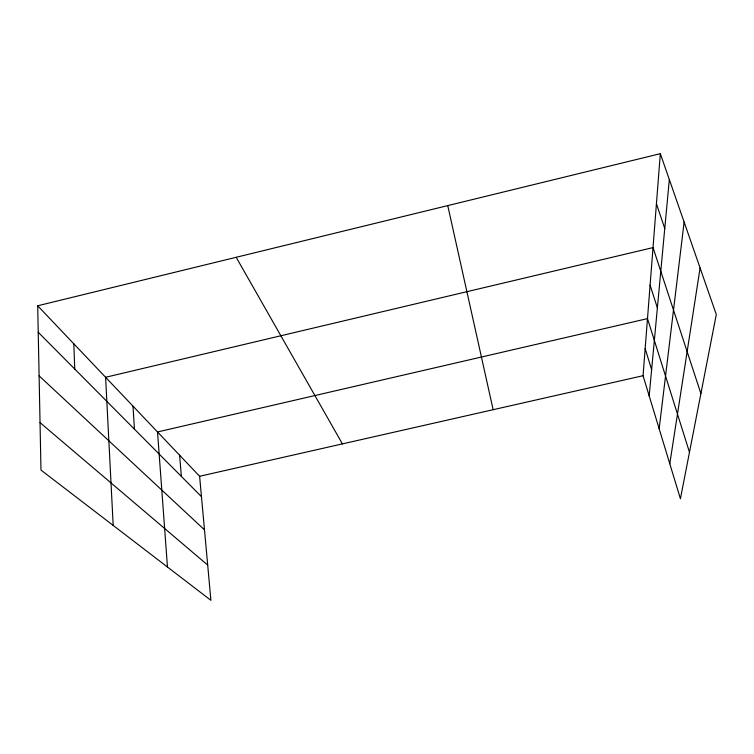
<?xml version="1.0" encoding="UTF-8"?>
<svg xmlns="http://www.w3.org/2000/svg" width="754" height="754" viewBox="0 0 754 754"><rect width="100%" height="100%" fill="white"/><g stroke="black" fill="none" stroke-linecap="round" stroke-linejoin="round"><path stroke-width="1.13" d="M660.325 153.675L716.3 314.512L680.419 498.771L643.049 375.699L660.325 153.675L37.7 305.785L40.98 470.081L210.903 600.325L199.612 476.283L37.7 305.785M649.185 395.888L669.326 179.527M659.166 428.79L684.132 222.081M669.788 463.748L700.089 267.924M199.612 476.283L643.049 375.699M40.037 422.636L207.699 565.076M39.095 375.831L204.494 529.845M38.228 332.278L201.469 496.669M236.181 257.293L342.42 443.889M656.432 203.787L664.764 228.509M700.9 393.579L653.021 247.595L105.607 377.283L113.185 525.425M650.099 285.153L657.375 307.858M689.476 452.268L647.498 318.622L157.52 431.957L167.473 567.027M645.16 348.631L651.626 369.611M447.753 205.606L493.144 409.705M179.612 455.218L181.375 476.424M132.996 406.133L134.448 429.177M73.826 343.824L74.75 369.064"/></g></svg>
